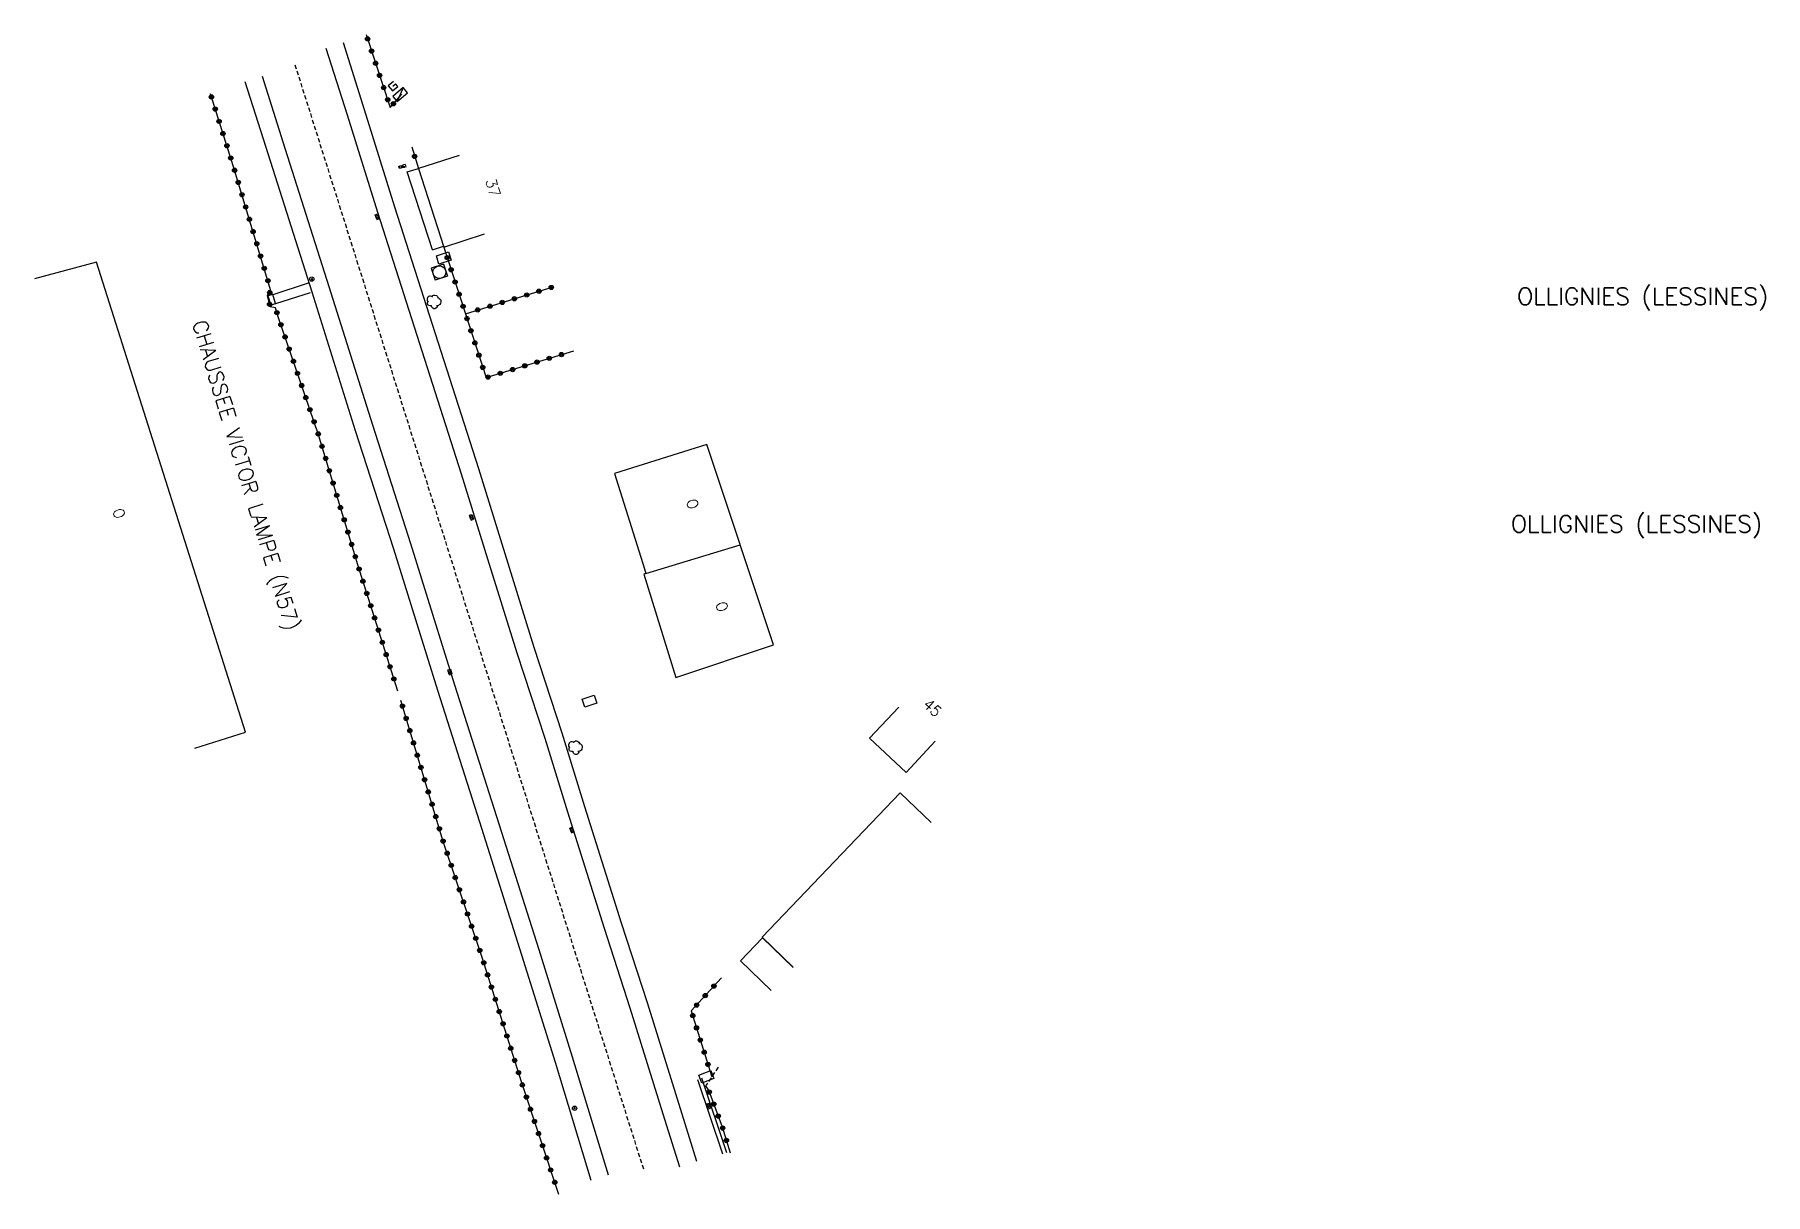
# Model space of a CAD drawing. Header units: millimetres. Extents: x 113783 to 113985, y 153158 to 153294.
import ezdxf
from ezdxf.enums import TextEntityAlignment as Align

# ---------------------------------------------------------------- set-up
doc = ezdxf.new("R2010")
doc.units = ezdxf.units.MM
doc.linetypes.add('DASHED', pattern=[0.75, 0.5, -0.25])
doc.layers.get('0').update_dxf_attribs({"linetype": 'CONTINUOUS'})
for name, color, linetype in [('W0001', 6, 'DASHED'), ('W0003', 5, 'CONTINUOUS'), ('W0008', 7, 'CONTINUOUS'), ('W0014', 7, 'CONTINUOUS'), ('W0051', 7, 'CONTINUOUS'), ('W0100', 7, 'CONTINUOUS'), ('W0103', 1, 'CONTINUOUS'), ('W0112', 1, 'DASHED'), ('W0300', 7, 'CONTINUOUS'), ('W0322', 7, 'CONTINUOUS'), ('W0400', 7, 'CONTINUOUS'), ('W0420', 7, 'CONTINUOUS'), ('W0425', 7, 'CONTINUOUS'), ('W0431', 7, 'CONTINUOUS'), ('W0432', 7, 'CONTINUOUS'), ('W0856', 7, 'CONTINUOUS'), ('W0980', 7, 'CONTINUOUS'), ('W0989', 7, 'CONTINUOUS'), ('W0991', 7, 'CONTINUOUS'), ('W1102', 7, 'CONTINUOUS'), ('W1471', 7, 'CONTINUOUS')]:
    doc.layers.add(name, color=color, linetype=linetype)
doc.styles.get("Standard").update_dxf_attribs({"font": 'romans.shx', "width": 0.85})

# ---------------------------------------------------------------- blocks, each defined once
blk = doc.blocks.new('T400')
for p, q in [((-0.15, 0.3), (0.15, 0.3)), ((-0.15, -0.25), (-0.15, 0.3)), ((-0.15, 0.15), (0.15, 0.15)), ((-0.15, 0), (0.15, 0)), ((0.15, 0.3), (0.15, -0.25)), ((-0.15, -0.15), (0.15, -0.15)), ((-0.15, -0.25), (-0.15, -0.3)), ((-0.15, -0.3), (0.15, -0.3)), ((0.15, -0.3), (0.15, -0.25))]:
    blk.add_line(p, q)
blk = doc.blocks.new('T425')
for p, q in [((-0.15, 0.6), (0.15, 0.6)), ((-0.15, 0.6), (-0.15, 0.3)), ((-0.15, 0.3), (0.15, 0.3)), ((-0.15, 0.15), (0.15, 0.15)), ((-0.15, -0.15), (-0.15, 0.15)), ((0, 0.45), (0.15, 0.45)), ((0.15, 0.45), (0.15, 0.3)), ((0.15, 0.15), (0.15, -0.15)), ((0.15, -0.15), (-0.15, -0.15))]:
    blk.add_line(p, q)
blk.add_ellipse((0, 0), major_axis=(-0.106, 0.106), ratio=1, start_param=3.926991, end_param=10.210176)
blk = doc.blocks.new('T1471')
at = {"color": 0, "linetype": 'Continuous', "flags": 128}
blk.add_lwpolyline([(-0.75, -0.5), (-0.75, 0.5), (0.75, 0.5), (0.75, -0.5), (-0.75, -0.5)], dxfattribs=at)
blk = doc.blocks.new('T420')
for p, q in [((0.75, 0.75), (-0.75, 0.75)), ((-0.75, 0.75), (-0.75, -0.75)), ((0.75, 0.75), (0.75, -0.75)), ((0.75, -0.75), (-0.75, -0.75))]:
    blk.add_line(p, q)
blk.add_ellipse((0, 0), major_axis=(-0.53, 0.53), ratio=1, start_param=3.926991, end_param=10.210176)
blk = doc.blocks.new('T300')
for p, q in [((-0.8, 0.51), (-0.86, 0.34)), ((-0.86, 0.34), (-0.86, 0.17)), ((-0.86, 0.17), (-0.74, 0.06)), ((-0.69, 0.63), (-0.8, 0.51)), ((-0.8, -0.06), (-0.74, 0.06)), ((-0.74, 0.06), (-0.69, 0.11)), ((-0.57, 0.69), (-0.69, 0.63)), ((-0.46, 0.69), (-0.57, 0.69)), ((-0.29, 0.63), (-0.46, 0.69)), ((-0.29, 0.63), (-0.17, 0.74)), ((-0.23, 0.57), (-0.29, 0.63)), ((-0.17, 0.74), (-0.06, 0.8)), ((-0.06, 0.8), (0.06, 0.8)), ((0.06, 0.8), (0.23, 0.74)), ((0.23, 0.74), (0.34, 0.63)), ((0.34, 0.63), (0.4, 0.51)), ((0.46, 0.46), (0.34, 0.46)), ((0.4, 0.51), (0.4, 0.46)), ((0.57, 0.4), (0.46, 0.46)), ((0.57, 0.4), (0.69, 0.29)), ((0.69, 0.29), (0.74, 0.17)), ((0.74, 0.06), (0.69, -0.17)), ((0.74, 0.17), (0.74, 0.06)), ((-0.8, -0.17), (-0.8, -0.06)), ((-0.8, -0.23), (-0.8, -0.17)), ((-0.74, -0.34), (-0.8, -0.23)), ((-0.69, -0.4), (-0.74, -0.34)), ((-0.51, -0.46), (-0.69, -0.4)), ((-0.4, -0.46), (-0.51, -0.46)), ((-0.4, -0.46), (-0.34, -0.46)), ((-0.34, -0.46), (-0.34, -0.4)), ((-0.34, -0.51), (-0.34, -0.46)), ((-0.29, -0.63), (-0.34, -0.51)), ((-0.17, -0.74), (-0.29, -0.63)), ((-0.06, -0.8), (-0.17, -0.74)), ((0.06, -0.8), (-0.06, -0.8)), ((0.17, -0.74), (0.06, -0.8)), ((0.23, -0.69), (0.17, -0.74)), ((0.29, -0.46), (0.23, -0.46)), ((0.29, -0.63), (0.23, -0.69)), ((0.46, -0.4), (0.29, -0.46)), ((0.34, -0.51), (0.29, -0.63)), ((0.34, -0.51), (0.34, -0.46)), ((0.57, -0.34), (0.46, -0.4)), ((0.63, -0.29), (0.57, -0.34)), ((0.69, -0.17), (0.63, -0.29))]:
    blk.add_line(p, q)
blk = doc.blocks.new('t432')
at = {"flags": 128}
for points in [[(-0.4, 2.1), (-0.4, 1.3)], [(-0.39, 2.1), (0.41, 2.1)], [(0.8, 0.8), (-0.8, 0.8)], [(-0.8, 0.8), (-0.8, 0)], [(0.8, 0.8), (-0.8, 0)], [(-0.8, 0), (0.8, 0)], [(-0.4, 1.3), (0.4, 1.3)], [(0, 1.7), (0.4, 1.7)], [(0.4, 1.3), (0.4, 1.7)], [(0.8, 0), (0.8, 0.8)]]:
    blk.add_lwpolyline(points, dxfattribs=at)
blk = doc.blocks.new('T856')
for p, q in [((-0.125, 0), (0.125, 0)), ((0, 0.125), (0, -0.125))]:
    blk.add_line(p, q)
blk.add_ellipse((0, 0), major_axis=(-0.177, 0.177), ratio=1, start_param=3.9269908, end_param=10.2101761)
blk = doc.blocks.new('t322o')
at = {"color": 0, "linetype": 'Continuous'}
for radius in [0.25, 0.15]:
    blk.add_circle((0, 0), radius, dxfattribs=at)

msp = doc.modelspace()

# ---------------------------------------------------------------- linework, layer by layer
at = {"layer": 'W0001'}
msp.add_lwpolyline([(113813.36, 153290.66), (113854.21, 153161.22)], dxfattribs=at)
at = {"layer": 'W0003'}
for points in [[(113860.46, 153171.93), (113863.41, 153163.22)], [(113860.93, 153172.09), (113863.89, 153163.38)]]:
    msp.add_lwpolyline(points, dxfattribs=at)
at = {"layer": 'W0008'}
for points in [[(113818.99, 153293.24), (113821.47, 153285.43), (113825.02, 153274.04), (113834.83, 153243.41), (113837.91, 153233.47), (113841.32, 153222.49), (113844.6, 153212.49), (113847.25, 153203.85), (113851.56, 153190.25), (113854.57, 153180.93), (113858.63, 153167.88), (113860.36, 153162.34)], [(113848.05, 153160.1), (113843.85, 153173.9), (113839.93, 153186.46), (113834.99, 153202.02), (113830.08, 153217.42), (113824.92, 153233.96), (113820.47, 153247.83), (113815.37, 153264.03), (113809.99, 153280.95), (113807.55, 153288.66)]]:
    msp.add_lwpolyline(points, dxfattribs=at)
at = {"layer": 'W0014'}
for points in [[(113826.5, 153278.12), (113827.81, 153278.5)], [(113829.47, 153268.99), (113826.5, 153278.12)], [(113829.47, 153268.99), (113830.75, 153269.41)], [(113814.93, 153265.09), (113810.78, 153263.72)], [(113811.12, 153262.71), (113815.17, 153263.99)]]:
    msp.add_lwpolyline(points, dxfattribs=at)
at = {"layer": 'W0051'}
for points in [[(113816.99, 153292.6), (113819.47, 153284.8), (113823.02, 153273.41), (113832.83, 153242.78), (113835.9, 153232.85), (113839.32, 153221.85), (113842.6, 153211.85), (113845.25, 153203.23), (113849.56, 153189.61), (113852.57, 153180.3), (113856.62, 153167.26), (113858.36, 153161.71)], [(113850.06, 153160.71), (113845.86, 153174.52), (113841.93, 153187.09), (113836.99, 153202.65), (113832.08, 153218.05), (113826.93, 153234.59), (113822.47, 153248.47), (113817.37, 153264.66), (113811.99, 153281.59), (113809.55, 153289.29)]]:
    msp.add_lwpolyline(points, dxfattribs=at)
at = {"layer": 'W0100'}
for points in [[(113832.57, 153280.04), (113827.81, 153278.5), (113830.78, 153269.32), (113835.54, 153270.85)], [(113801.65, 153210.7), (113807.56, 153212.57), (113790.15, 153267.57), (113782.9, 153265.6)], [(113861.56, 153246.21), (113850.78, 153242.83), (113854.29, 153231.65), (113854.45, 153231.12), (113854.19, 153231.03), (113857.94, 153218.94), (113869.38, 153222.76), (113861.56, 153246.21)], [(113884.03, 153215.5), (113880.62, 153211.85), (113884.89, 153207.85), (113888.3, 153211.5)]]:
    msp.add_lwpolyline(points, dxfattribs=at)
at = {"layer": 'W0103'}
for points in [[(113887.81, 153201.98), (113884.2, 153205.44), (113868.04, 153188.57), (113871.65, 153185.11)], [(113871.69, 153185.03), (113868.07, 153188.48), (113865.5, 153185.78), (113869.11, 153182.33)]]:
    msp.add_lwpolyline(points, dxfattribs=at)
at = {"layer": 'W0112'}
msp.add_lwpolyline([(113862.91, 153173.34), (113861.42, 153171.18)], dxfattribs=at)
at = {"layer": 'W0322'}
for points in [[(113821.69, 153294.18), (113824.51, 153285.66), (113825.88, 153287.21)], [(113825.4, 153217.35), (113820.72, 153232.13), (113816.12, 153247.35), (113811.41, 153261.14), (113811.07, 153262.21), (113810.46, 153262.34), (113810.14, 153263.65), (113810.56, 153264.19), (113806.19, 153278.69), (113803.47, 153287.26)], [(113827.03, 153281.05), (113827.81, 153278.5)], [(113830.78, 153269.32), (113833.32, 153261.52), (113835.74, 153254.04), (113846, 153257.18)], [(113833.32, 153261.52), (113843.58, 153264.66)], [(113844.24, 153158.47), (113839.87, 153171.63), (113835.27, 153186.17), (113830.72, 153199.75), (113825.74, 153216.28)], [(113863.27, 153183.8), (113859.75, 153179.93), (113862.15, 153172.23)], [(113861.42, 153171.18), (113861.79, 153170.59), (113863.38, 153166.37), (113864.29, 153163.35)]]:
    msp.add_lwpolyline(points, dxfattribs=at)
at = {"layer": 'W0431'}
msp.add_lwpolyline([(113811.1, 153262.7), (113810.76, 153263.78), (113810.19, 153263.6), (113810.53, 153262.52)], close=True, dxfattribs=at)
at = {"layer": 'W1102'}
msp.add_lwpolyline([(113854.45, 153231.12), (113865.47, 153234.48)], dxfattribs=at)

# ---------------------------------------------------------------- block references
at = {"layer": 'W0300'}
for p in [(113829.69, 153262.9), (113846.25, 153210.74)]:
    msp.add_blockref('T300', p, dxfattribs=at)
at = {"layer": 'W0322'}
for p, rotation in [((113821.86, 153293.67), 288.3626585270545), ((113822.33, 153292.25), 288.3626585270545), ((113822.8, 153290.83), 288.3626585270545), ((113823.27, 153289.4), 288.3626585270545), ((113823.75, 153287.98), 288.3626585270545), ((113803.59, 153286.89), 107.5775759395853), ((113804.04, 153285.46), 107.5775759395853), ((113824.22, 153286.56), 288.3626585270545), ((113824.89, 153286.09), 48.47880716556259), ((113804.49, 153284.03), 107.5775759395853), ((113804.94, 153282.6), 107.5775759395853), ((113805.4, 153281.17), 107.5775759395853), ((113805.85, 153279.74), 107.5775759395853), ((113827.37, 153279.93), 287.064426839457), ((113806.3, 153278.31), 106.8101748639427), ((113806.73, 153276.88), 106.8101748639427), ((113807.17, 153275.44), 106.8101748639427), ((113807.6, 153274.01), 106.8101748639427), ((113808.03, 153272.57), 106.8101748639427), ((113808.47, 153271.13), 106.8101748639427), ((113808.9, 153269.7), 106.8101748639427), ((113809.34, 153268.26), 106.8101748639427), ((113809.77, 153266.83), 106.8101748639427), ((113831.18, 153268.08), 288.0301647951115), ((113810.2, 153265.39), 106.8101748639427), ((113831.64, 153266.66), 288.0301647951115), ((113832.11, 153265.23), 288.0301647951115), ((113810.41, 153264), 52.19243359527159), ((113832.57, 153263.8), 288.0301647951115), ((113837.62, 153262.84), 17.03006012763123), ((113839.05, 153263.27), 17.03006012763123), ((113840.49, 153263.71), 17.03006012763123), ((113841.92, 153264.15), 17.03006012763123), ((113843.36, 153264.59), 17.03006012763123), ((113810.39, 153262.62), 103.7439743431111), ((113811.25, 153261.64), 107.6187622214411), ((113833.04, 153262.38), 288.0301647951115), ((113833.5, 153260.95), 287.9279276339261), ((113834.75, 153261.96), 17.03006012763123), ((113836.19, 153262.4), 17.03006012763123), ((113811.72, 153260.22), 108.8746837301564), ((113812.21, 153258.8), 108.8746837301564), ((113833.96, 153259.52), 287.9279276339261), ((113812.69, 153257.38), 108.8746837301564), ((113834.42, 153258.1), 287.9279276339261), ((113834.89, 153256.67), 287.9279276339261), ((113844.56, 153256.74), 17.03006012763123), ((113813.18, 153255.96), 108.8746837301564), ((113835.35, 153255.24), 287.9279276339261), ((113838.83, 153254.98), 17.03006012763123), ((113840.26, 153255.42), 17.03006012763123), ((113841.7, 153255.86), 17.03006012763123), ((113843.13, 153256.3), 17.03006012763123), ((113813.66, 153254.54), 108.8746837301564), ((113814.15, 153253.12), 108.8746837301564), ((113835.96, 153254.1), 17.03006012763123), ((113837.39, 153254.54), 17.03006012763123), ((113814.63, 153251.7), 108.8746837301564), ((113815.12, 153250.29), 108.8746837301564), ((113815.6, 153248.87), 108.8746837301564), ((113816.09, 153247.45), 108.8746837301564), ((113816.53, 153246.01), 106.808860562294), ((113816.96, 153244.58), 106.808860562294), ((113817.39, 153243.14), 106.808860562294), ((113817.83, 153241.7), 106.808860562294), ((113818.26, 153240.27), 106.808860562294), ((113818.69, 153238.83), 106.808860562294), ((113819.13, 153237.4), 106.808860562294), ((113819.56, 153235.96), 106.808860562294), ((113820, 153234.52), 106.808860562294), ((113820.43, 153233.09), 106.808860562294), ((113820.87, 153231.65), 107.5648293502871), ((113821.32, 153230.22), 107.5648293502871), ((113821.77, 153228.79), 107.5648293502871), ((113822.23, 153227.36), 107.5648293502871), ((113822.68, 153225.93), 107.5648293502871), ((113823.13, 153224.5), 107.5648293502871), ((113823.59, 153223.07), 107.5648293502871), ((113824.04, 153221.64), 107.5648293502871), ((113824.49, 153220.21), 107.5648293502871), ((113824.94, 153218.78), 107.5648293502871), ((113825.95, 153215.61), 106.7621848361748), ((113826.38, 153214.17), 106.7621848361748), ((113826.81, 153212.74), 106.7621848361748), ((113827.24, 153211.3), 106.7621848361748), ((113827.68, 153209.86), 106.7621848361748), ((113828.11, 153208.43), 106.7621848361748), ((113828.54, 153206.99), 106.7621848361748), ((113828.97, 153205.56), 106.7621848361748), ((113829.41, 153204.12), 106.7621848361748), ((113829.84, 153202.68), 106.7621848361748), ((113830.27, 153201.25), 106.7621848361748), ((113830.7, 153199.81), 106.7621848361748), ((113831.18, 153198.39), 108.529905911153), ((113831.66, 153196.97), 108.529905911153), ((113832.13, 153195.54), 108.529905911153), ((113832.61, 153194.12), 108.529905911153), ((113833.09, 153192.7), 108.529905911153), ((113833.56, 153191.28), 108.529905911153), ((113834.04, 153189.85), 108.529905911153), ((113834.52, 153188.43), 108.529905911153), ((113834.99, 153187.01), 108.529905911153), ((113835.46, 153185.58), 107.5364390460893), ((113835.91, 153184.15), 107.5364390460893), ((113836.36, 153182.72), 107.5364390460893), ((113861.39, 153181.73), 227.6818364993028), ((113862.4, 153182.84), 227.6818364993028), ((113836.82, 153181.29), 107.5364390460893), ((113837.27, 153179.86), 107.5364390460893), ((113860.38, 153180.62), 227.6818364993028), ((113837.72, 153178.43), 107.5364390460893), ((113859.92, 153179.39), 287.3021401809641), ((113860.36, 153177.96), 287.3021401809641), ((113838.17, 153177), 107.5364390460893), ((113860.81, 153176.53), 287.3021401809641), ((113838.62, 153175.57), 107.5364390460893), ((113839.08, 153174.14), 107.5364390460893), ((113861.26, 153175.1), 287.3021401809641), ((113861.7, 153173.67), 287.3021401809641), ((113839.53, 153172.71), 107.5364390460893), ((113839.98, 153171.28), 108.3681644680689), ((113840.46, 153169.86), 108.3681644680689), ((113861.85, 153170.44), 290.5474725199477), ((113840.93, 153168.44), 108.3681644680689), ((113862.38, 153169.03), 290.5474725199477), ((113862.9, 153167.63), 290.5474725199477), ((113841.4, 153167.01), 108.3681644680689), ((113841.87, 153165.59), 108.3681644680689), ((113863.42, 153166.22), 286.8473129487675), ((113842.35, 153164.17), 108.3681644680689), ((113863.86, 153164.79), 286.8473129487675), ((113842.82, 153162.74), 108.3681644680689), ((113843.29, 153161.32), 108.3681644680689), ((113843.77, 153159.89), 108.3681644680689)]:
    msp.add_blockref('t322o', p, dxfattribs=dict(at, rotation=rotation))
at = {"layer": 'W0400'}
for p, rotation in [((113823, 153272.86), 17.10489698219088), ((113834.03, 153237.71), 17.64705450806195), ((113831.5, 153219.59), 16.98761921338189), ((113845.77, 153201.11), 20.34236261648863), ((113861.79, 153168.83), 19.08829836146269)]:
    msp.add_blockref('T400', p, dxfattribs=dict(at, rotation=rotation))
at = {"layer": 'W0420', "rotation": 18.03611700628113}
msp.add_blockref('T420', (113830.26, 153266.38), dxfattribs=at)
at = {"layer": 'W0425', "rotation": 283.2713255120934}
msp.add_blockref('T425', (113825.71, 153278.69), dxfattribs=at)
at = {"layer": 'W0432', "rotation": 40.40174302827347}
msp.add_blockref('t432', (113825.94, 153286.86), dxfattribs=at)
at = {"layer": 'W0856'}
for p in [(113815.34, 153265.57), (113846.09, 153168.55)]:
    msp.add_blockref('T856', p, dxfattribs=at)
at = {"layer": 'W1471'}
for p, rotation in [((113830.78, 153268.04), 17.74712738400204), ((113847.84, 153216.18), 198.1980698145518), ((113861.51, 153172.23), 21.89701772206608)]:
    msp.add_blockref('T1471', p, dxfattribs=dict(at, rotation=rotation))

# ---------------------------------------------------------------- texts
at = {"layer": 'W0980'}
for p in [(113971.1, 153263.41), (113970.38, 153236.78)]:
    msp.add_text('OLLIGNIES (LESSINES)', height=2, dxfattribs=at).set_placement(p, align=Align.MIDDLE)
at = {"layer": 'W0989'}
msp.add_text('CHAUSSEE VICTOR LAMPE (N57)', height=1.75, rotation=286.944, dxfattribs=at).set_placement((113802.15, 153260.7), align=Align.MIDDLE_LEFT)
at = {"layer": 'W0991'}
for s, rotation, p in [('37', 287.9044, (113835.96, 153276.06)), ('O', 287.4132, (113859.3, 153239.07)), ('O', 287.5642, (113792.18, 153237.96)), ('O', 287.2365, (113862.75, 153227.06)), ('45', 316.8868, (113887.54, 153214.96))]:
    msp.add_text(s, height=1.25, rotation=rotation, dxfattribs=at).set_placement(p, align=Align.CENTER)

doc.saveas('drawing.dxf')
